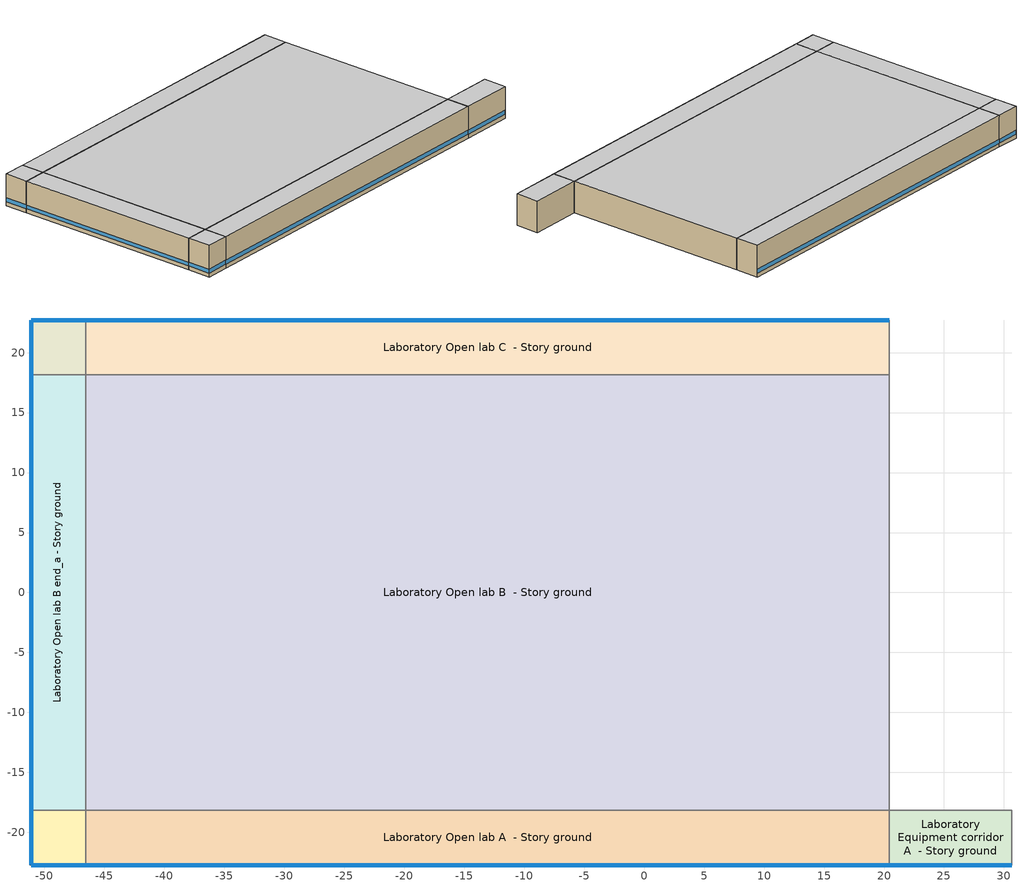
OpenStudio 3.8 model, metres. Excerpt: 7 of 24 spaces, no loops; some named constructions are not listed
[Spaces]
Laboratory Open lab A end_a - Story ground
 floor ground (Foundation F 0.9W/m*K Perim 9.14m Area 20.9m2): -51.12,-22.72 -51.12,-18.15 -46.54,-18.15 -46.54,-22.72 z0
 wall outside: -51.12,-18.15 -51.12,-22.72 -46.54,-22.72 z0:6.1
 wall to Laboratory Open lab B end_a - Story ground: -46.54,-18.15 -51.12,-18.15 z0:6.1
 wall to Laboratory Open lab A  - Story ground: -46.54,-22.72 -46.54,-18.15 z0:6.1
 window: -51.09,-22.72 -46.57,-22.72 / -51.12,-18.17 -51.12,-22.69 z0.76:1.5
 ceiling adiabatic (Typical Interior Ceiling): -46.54,-22.72 -46.54,-18.15 -51.12,-18.15 -51.12,-22.72 z6.1
Laboratory Open lab B end_a - Story ground
 floor ground (Foundation F 0.9W/m*K Perim 36.29m Area 165.93m2): -51.12,-18.15 -51.12,18.15 -46.54,18.15 -46.54,-18.15 z0
 wall outside: -51.12,18.15 -51.12,-18.15 z0:6.1
 wall to Laboratory Open lab C end_a - Story ground: -46.54,18.15 -51.12,18.15 z0:6.1
 wall to Laboratory Open lab B  - Story ground: -46.54,-18.15 -46.54,18.15 z0:6.1
 window: -51.12,18.12 -51.12,-18.12 z0.76:1.49
 ceiling adiabatic (Typical Interior Ceiling): -46.54,-18.15 -46.54,18.15 -51.12,18.15 -51.12,-18.15 z6.1
Laboratory Open lab C end_a - Story ground
 floor ground (Foundation F 0.9W/m*K Perim 9.14m Area 20.9m2): -51.12,18.15 -51.12,22.72 -46.54,22.72 -46.54,18.15 z0
 wall outside: -46.54,22.72 -51.12,22.72 -51.12,18.15 z0:6.1
 wall to Laboratory Open lab C  - Story ground: -46.54,18.15 -46.54,22.72 z0:6.1
 window: -46.57,22.72 -51.09,22.72 / -51.12,22.69 -51.12,18.17 z0.76:1.5
 ceiling adiabatic (Typical Interior Ceiling): -46.54,18.15 -46.54,22.72 -51.12,22.72 -51.12,18.15 z6.1
Laboratory Open lab A  - Story ground
 floor ground (Foundation F 0.9W/m*K Perim 66.99m Area 306.28m2): -46.54,-22.72 -46.54,-18.15 20.45,-18.15 20.45,-22.72 z0
 wall outside: -46.54,-22.72 20.45,-22.72 z0:6.1
 wall to Laboratory Open lab B  - Story ground: 20.45,-18.15 -46.54,-18.15 z0:6.1
 wall to Laboratory Equipment corridor A  - Story ground: 20.45,-22.72 20.45,-18.15 z0:6.1
 window: -46.52,-22.72 20.42,-22.72 z0.76:1.49
 ceiling adiabatic (Typical Interior Ceiling): 20.45,-22.72 20.45,-18.15 -46.54,-18.15 -46.54,-22.72 z6.1
Laboratory Open lab B  - Story ground
 floor ground (Foundation F 0.9W/m*K Perim 0.0m Area 2431.3m2): -46.54,-18.15 -46.54,18.15 20.45,18.15 20.45,-18.15 z0
 wall to Laboratory Open lab C  - Story ground: 20.45,18.15 -46.54,18.15 z0:6.1
 wall to Laboratory Equipment corridor B  - Story ground: 20.45,-18.15 20.45,18.15 z0:6.1
 ceiling adiabatic (Typical Interior Ceiling): 20.45,-18.15 20.45,18.15 -46.54,18.15 -46.54,-18.15 z6.1
Laboratory Open lab C  - Story ground
 floor ground (Foundation F 0.9W/m*K Perim 66.99m Area 306.28m2): -46.54,18.15 -46.54,22.72 20.45,22.72 20.45,18.15 z0
 wall outside: 20.45,22.72 -46.54,22.72 z0:6.1
 wall to Laboratory Equipment corridor C  - Story ground: 20.45,18.15 20.45,22.72 z0:6.1
 window: 20.42,22.72 -46.52,22.72 z0.76:1.49
 ceiling adiabatic (Typical Interior Ceiling): 20.45,18.15 20.45,22.72 -46.54,22.72 -46.54,18.15 z6.1
Laboratory Equipment corridor A  - Story ground
 floor ground (Foundation F 0.9W/m*K Perim 10.22m Area 46.74m2): 20.45,-22.72 20.45,-18.15 30.67,-18.15 30.67,-22.72 z0
 wall outside: 20.45,-22.72 30.67,-22.72 z0:6.1
 wall to Laboratory Equipment corridor B  - Story ground: 30.67,-18.15 20.45,-18.15 z0:6.1
 wall to Laboratory Lab with fume hood A  - Story ground: 30.67,-22.72 30.67,-18.15 z0:6.1
 window: 20.47,-22.72 30.64,-22.72 z0.76:1.5
 ceiling adiabatic (Typical Interior Ceiling): 30.67,-22.72 30.67,-18.15 20.45,-18.15 20.45,-22.72 z6.1
[Schedule:Day]
Lab_OCC_SCH Wkdy Day: No, 6, 0, 0.05, 7, 0, 0.1, 8, 0, 0.2, 10, 0, 0.9, 12, 0, 0.45, 17, 0, 0.9, 18, 0, 0.3, 21, 0, 0.1, 24, 0, 0.05
Lab_EQUIP_SCH Wkdy Day: No, 6, 0, 0.2, 7, 0, 0.3, 8, 0, 0.4, 11, 0, 0.5, 12, 0, 0.4, 16, 0, 0.5, 17, 0, 0.4, 19, 0, 0.3, 24, 0, 0.2
Lab_INFIL_SCH_PNNL SmrDsn|Wkdy Day; OfficeMedium INFIL_SCH_PNNL SmrDsn|Wkdy Day: No, 6, 0, 1, 22, 0, 0.25, 24, 0, 1
Lab_INFIL_SCH_PNNL WntrDsn|Sat Day; OfficeMedium INFIL_SCH_PNNL WntrDsn|Sat Day: No, 6, 0, 1, 18, 0, 0.25, 24, 0, 1
Clothing Schedule Summer Clothes: 24, 0, 0.5
Lab_LIGHT_SCH Wkdy Day: No, 5, 0, 0.2, 6, 0, 0.3, 7, 0, 0.5, 11, 0, 0.9, 12, 0, 0.8, 17, 0, 0.9, 19, 0, 0.5, 21, 0, 0.3, 24, 0, 0.2
OfficeMedium BLDG_OCC_SCH Sat Day: No, 6, 0, 0, 8, 0, 0.1, 12, 0, 0.3, 17, 0, 0.1, 19, 0, 0.05, 24, 0, 0
OfficeMedium BLDG_OCC_SCH Wkdy Day: No, 6, 0, 0, 7, 0, 0.1, 8, 0, 0.2, 12, 0, 0.95, 13, 0, 0.5, 17, 0, 0.95, 18, 0, 0.3, 22, 0, 0.1, 24, 0, 0.05
OfficeMedium BLDG_LIGHT_SCH_2004 Sat Day: No, 6, 0, 0.05, 8, 0, 0.1, 12, 0, 0.3, 17, 0, 0.15, 24, 0, 0.05
OfficeMedium BLDG_LIGHT_SCH_2004 Sun Day: No, 24, 0, 0.05
OfficeMedium BLDG_LIGHT_SCH_2004 Wkdy Day: No, 5, 0, 0.05, 7, 0, 0.1, 8, 0, 0.3, 17, 0, 0.9, 18, 0, 0.5, 20, 0, 0.3, 22, 0, 0.2, 23, 0, 0.1, 24, 0, 0.05
OfficeMedium BLDG_EQUIP_SCH_2004 Sat Day: No, 6, 0, 0.3, 8, 0, 0.4, 12, 0, 0.5, 17, 0, 0.35, 24, 0, 0.3
OfficeMedium BLDG_EQUIP_SCH_2004 Sun Day: No, 24, 0, 0.3
OfficeMedium BLDG_EQUIP_SCH_2004 Wkdy Day: No, 8, 0, 0.4, 12, 0, 0.9, 13, 0, 0.8, 17, 0, 0.9, 18, 0, 0.5, 24, 0, 0.4
